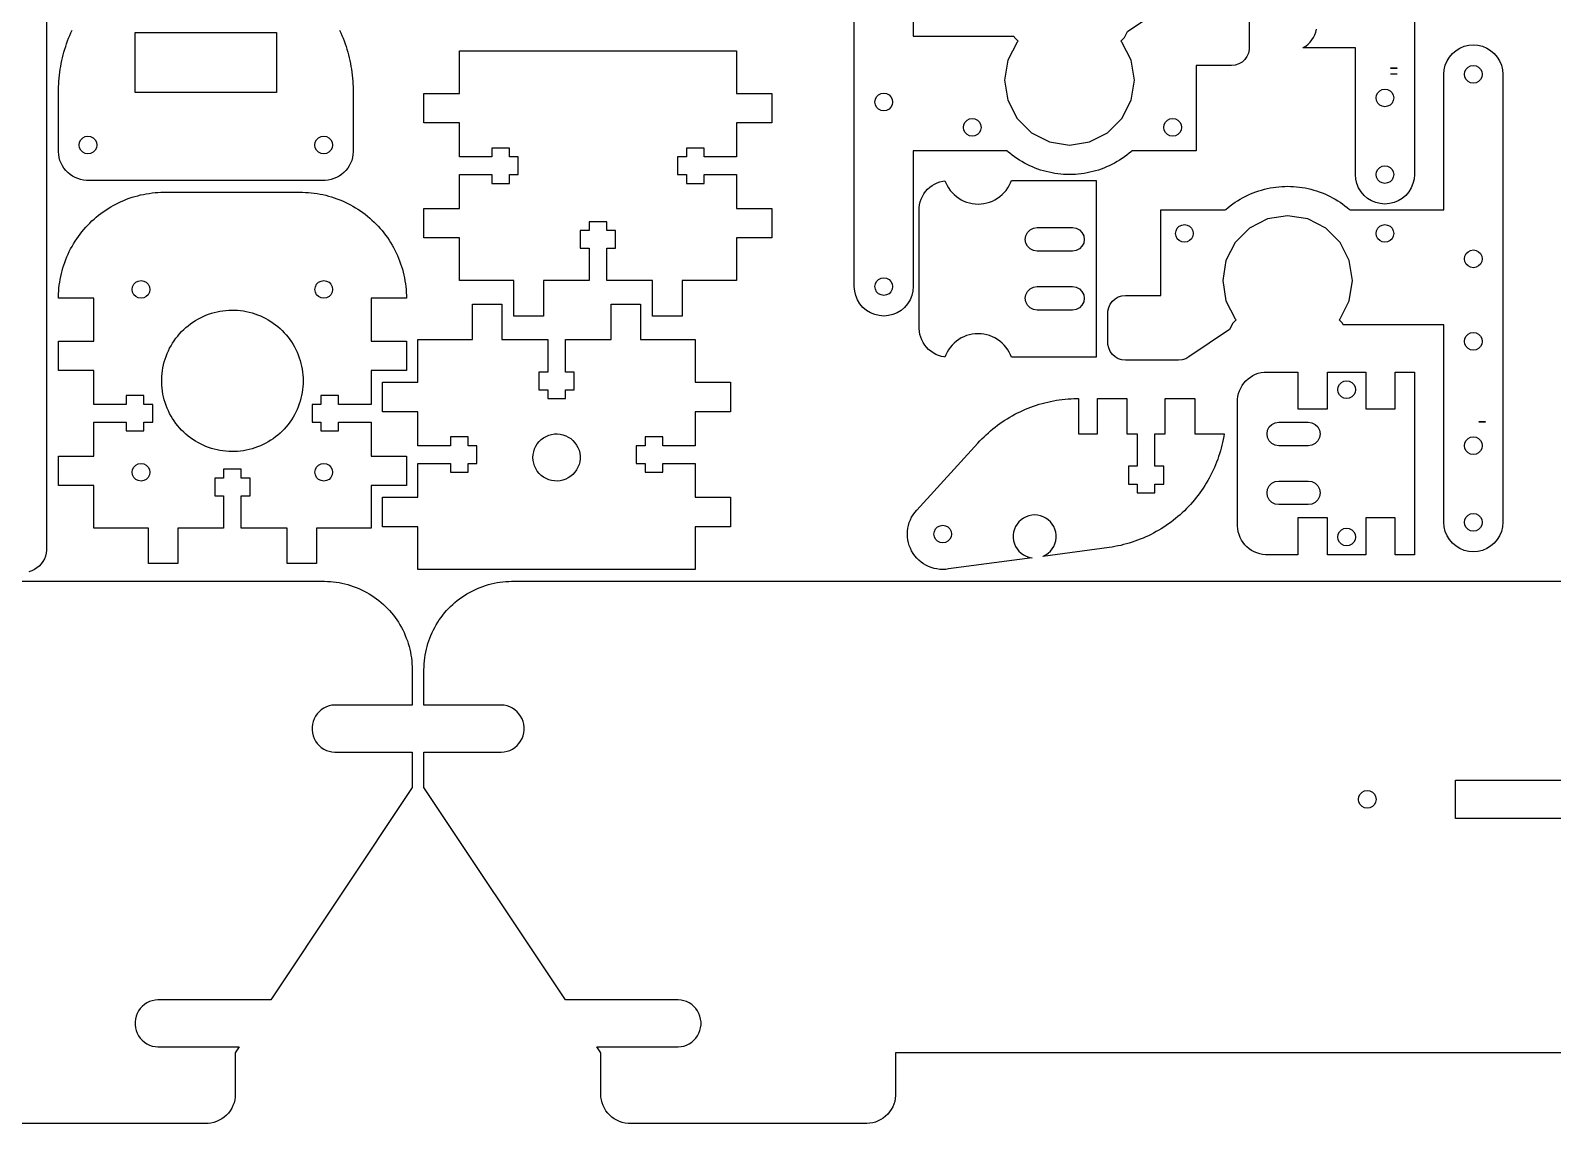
# Model space of a CAD drawing. Extents: x 0 to 1394, y 0 to 480.
# Drawn here: x 385.4 to 643.6, y 2.1 to 187.6 of the extents above; entities that cross this region are included whole.
import ezdxf

# ---------------------------------------------------------------- set-up
doc = ezdxf.new("R2010")
doc.units = 0
doc.layers.add('Layer_1', color=7, linetype='CONTINUOUS')

msp = doc.modelspace()

# ---------------------------------------------------------------- linework, layer by layer
at = {"layer": 'Layer_1', "color": 7}
for points in [[(260.141102, 324.339252), (260.141102, 324.337276), (162.141098, 324.337251), (162.141098, 94.13724), (435.141116, 94.13724), (435.141116, 94.134418)], [(525.141105, 144.137253), (525.141105, 220.137251)], [(535.141114, 220.137251), (535.141114, 186.637239), (552.205116, 186.637239), (552.337111, 186.377255), (552.927097, 185.788258), (552.7421, 185.603261), (551.179097, 182.536239), (550.641097, 179.137239), (551.179097, 175.73824), (552.7421, 172.671246), (555.17511, 170.238237), (558.242103, 168.675262), (561.641103, 168.137261), (565.040103, 168.675262), (568.107096, 170.238237), (570.540106, 172.671246), (572.103109, 175.73824), (572.641109, 179.137239), (572.103109, 182.536239), (570.540106, 185.603261), (570.356097, 185.787242), (570.945095, 186.377255), (571.481091, 187.429239), (578.378094, 192.064259)], [(388.141097, 195.88725), (388.141097, 99.637243), (388.133195, 99.637243), (388.13311, 99.386263), (388.07009, 98.887266), (387.945094, 98.401251), (387.760097, 97.934258), (387.518092, 97.494245), (387.223113, 97.087253), (386.879112, 96.721239), (386.492101, 96.401255), (386.06809, 96.132241), (385.613092, 95.91826), (385.136108, 95.763263)], [(620.141113, 193.837252), (620.141113, 163.137243), (620.079109, 162.355262), (619.896116, 161.592246), (619.596114, 160.867245), (619.186101, 160.198237), (618.677113, 159.601253), (618.0801, 159.092237), (617.411093, 158.682253), (616.686092, 158.38225), (615.923104, 158.199257), (615.141095, 158.137253), (614.359113, 158.199257), (613.596097, 158.38225), (612.871097, 158.682253), (612.202117, 159.092237), (611.605104, 159.601253), (611.096116, 160.198237), (610.686104, 160.867245), (610.386102, 161.592246), (610.203109, 162.355262), (610.141105, 163.137243), (610.141105, 184.637243), (601.194096, 184.637243), (601.283109, 184.679237), (601.705116, 184.939249), (602.096106, 185.244246), (602.452101, 185.589263), (602.76709, 185.972238), (603.038108, 186.387246), (603.262107, 186.829263), (603.436097, 187.294252), (603.558102, 187.774255)], [(592.141197, 189.637261), (592.141112, 184.637243), (592.125026, 184.323242), (591.994103, 183.710255), (591.739115, 183.13726), (591.37011, 182.630247), (590.904104, 182.210244), (590.361109, 181.896244), (589.765112, 181.70326), (589.14109, 181.637249), (583.141102, 181.637249), (583.141102, 167.137263), (572.222094, 167.137263), (572.136101, 167.060245), (571.755101, 166.739245), (571.365098, 166.431256), (570.965104, 166.134246), (570.556108, 165.851261), (570.138108, 165.580243), (569.71311, 165.322236), (569.279109, 165.078255), (568.838108, 164.847256), (568.390109, 164.630255), (567.936098, 164.427253), (567.475116, 164.239236), (567.009111, 164.064259), (566.53811, 163.905255), (566.062114, 163.760249), (565.581094, 163.630257), (565.097112, 163.515252), (564.610109, 163.41526), (564.119099, 163.330255), (563.627101, 163.261252), (563.132111, 163.207263), (562.636106, 163.168259), (562.139112, 163.145117)], [(390.179108, 178.508251), (390.211112, 179.005244), (390.253107, 179.502237), (390.305092, 179.998243), (390.367097, 180.493261), (390.439092, 180.986247), (390.521105, 181.478245), (390.612094, 181.968239), (390.714117, 182.457245), (390.824099, 182.94326), (390.945116, 183.427243), (391.075108, 183.908263), (391.21509, 184.38725), (391.365091, 184.862258), (391.523107, 185.335263), (391.692102, 185.805247), (391.869112, 186.271253), (392.056112, 186.733251), (392.252115, 187.191241), (392.457093, 187.646239)], [(403.141095, 177.039256), (403.141095, 187.230244), (427.141104, 187.230244), (427.141104, 177.039256), (403.141095, 177.039256)], [(437.825106, 187.646239), (438.030112, 187.191241), (438.226115, 186.733251), (438.413116, 186.271253), (438.590097, 185.805247), (438.759092, 185.335263), (438.917108, 184.862258), (439.067109, 184.38725), (439.207092, 183.908263), (439.337111, 183.427243), (439.4581, 182.94326), (439.56811, 182.457245), (439.670105, 181.968239), (439.761094, 181.478245), (439.843108, 180.986247), (439.915102, 180.493261), (439.977107, 179.998243), (440.029092, 179.502237), (440.071115, 179.005244), (440.103091, 178.508251), (440.126233, 178.009254)], [(452.14111, 152.387258), (452.14111, 157.387248), (458.141098, 157.387248), (458.141098, 163.137243), (463.641101, 163.137243), (463.641101, 161.63726), (466.641095, 161.63726), (466.641095, 163.137243), (468.141106, 163.137243), (468.141106, 166.137265), (466.641095, 166.137237), (466.641095, 167.637248), (463.641101, 167.637248), (463.641101, 166.137237), (458.141098, 166.137237), (458.141098, 171.887261), (452.14111, 171.887261), (452.14111, 176.887251), (458.141098, 176.887251), (458.141098, 184.137258), (505.16711, 184.137258), (505.16711, 176.887251), (511.167098, 176.887251), (511.167098, 171.887261), (505.16711, 171.887261), (505.16711, 166.137237), (499.667107, 166.137237), (499.667107, 167.637248), (496.667113, 167.637248), (496.667113, 166.137237), (495.167102, 166.137237), (495.167102, 163.137243), (496.667113, 163.137243), (496.667113, 161.63726), (499.667107, 161.63726), (499.667107, 163.137243), (505.16711, 163.137243), (505.16711, 157.387248), (511.167098, 157.387248), (511.167098, 152.387258), (505.16711, 152.387258), (505.16711, 145.137251), (495.911096, 145.137251), (495.911096, 139.137263), (490.911106, 139.137263), (490.911106, 145.137251), (483.154115, 145.137251), (483.154115, 150.637254), (484.654098, 150.637254), (484.654098, 153.637248), (483.154115, 153.637248), (483.154115, 155.137259), (480.154093, 155.137259), (480.154093, 153.637248), (478.65411, 153.637248), (478.65411, 150.637254), (480.154093, 150.637254), (480.154093, 145.137251), (472.39809, 145.137251), (472.39809, 139.137263), (467.3981, 139.137263), (467.3981, 145.137251), (458.141098, 145.137251), (458.141098, 152.387258), (452.14111, 152.387258)], [(599.636116, 161.106259), (600.132094, 161.067256), (600.627111, 161.013239), (601.119109, 160.944235), (601.610091, 160.859258), (602.097094, 160.759239), (602.581105, 160.644261), (603.062096, 160.514242), (603.538092, 160.369236), (604.009093, 160.21026), (604.475098, 160.035254), (604.936108, 159.847238), (605.390091, 159.644263), (605.838091, 159.427263), (606.279091, 159.196236), (606.713092, 158.952255), (607.138091, 158.694247), (607.55609, 158.423257), (607.965115, 158.140245), (608.365108, 157.843262), (608.755111, 157.535245), (609.136111, 157.214245), (609.222104, 157.137255), (625.141103, 157.137255), (625.141103, 180.137237), (625.203107, 180.919247), (625.3861, 181.682263), (625.686102, 182.407264), (626.096115, 183.076243), (626.605102, 183.673256), (627.202115, 184.182244), (627.871095, 184.592256), (628.596096, 184.892259), (629.359112, 185.075251), (630.141093, 185.137256), (630.923102, 185.075251), (631.68609, 184.892259), (632.411091, 184.592256), (633.080099, 184.182244), (633.677112, 183.673256), (634.186099, 183.076243), (634.596112, 182.407264), (634.896114, 181.682263), (635.079107, 180.919247), (635.141111, 180.137237), (635.141111, 104.137248), (635.079107, 103.355239), (634.896114, 102.592251), (634.596112, 101.86725), (634.186099, 101.198243), (633.677112, 100.601258), (633.080099, 100.092242), (632.411091, 99.682258), (631.68609, 99.382255), (630.923102, 99.199263), (630.141093, 99.137258), (629.359112, 99.199263), (628.596096, 99.382255), (627.871095, 99.682258), (627.202115, 100.092242), (626.605102, 100.601258), (626.096115, 101.198243), (625.686102, 101.86725), (625.3861, 102.592251), (625.203107, 103.355239), (625.141103, 104.137248), (625.141103, 137.637252), (608.077101, 137.637252), (607.945105, 137.897263), (607.355092, 138.486261), (607.540116, 138.671258), (609.103091, 141.738251), (609.641092, 145.137251), (609.103091, 148.536251), (607.540116, 151.603244), (605.107107, 154.036254), (602.040113, 155.599257), (598.641114, 156.137257), (595.242114, 155.599257), (592.175092, 154.036254), (589.742111, 151.603244), (588.179108, 148.536251), (587.641107, 145.137251), (588.179108, 141.738251), (589.742111, 138.671258), (589.926091, 138.487249), (589.337094, 137.897263), (588.801097, 136.845252), (581.904094, 132.21026), (581.361098, 131.896259), (580.765102, 131.703247), (580.141108, 131.637236), (571.141098, 131.637236), (570.517105, 131.703247), (569.921108, 131.896259), (569.378112, 132.21026), (568.912107, 132.630263), (568.543101, 133.137247), (568.288114, 133.710243), (568.157106, 134.323257), (568.141019, 134.637258)], [(616.141093, 181.137264), (616.141093, 181.237255), (617.141091, 181.237255), (617.141091, 181.137264), (616.141093, 181.137264)], [(628.64111, 180.137237), (628.714093, 180.601239), (628.927114, 181.019238), (629.259092, 181.351245), (629.677091, 181.564238), (630.141093, 181.637249), (630.605094, 181.564238), (631.023094, 181.351245), (631.3551, 181.019238), (631.568093, 180.601239), (631.641104, 180.137237), (631.568093, 179.673236), (631.3551, 179.255237), (631.023094, 178.923259), (630.605094, 178.710237), (630.141093, 178.637255), (629.677091, 178.710237), (629.259092, 178.923259), (628.927114, 179.255237), (628.714093, 179.673236), (628.64111, 180.137237)], [(390.156107, 178.009254), (390.17925, 178.508251)], [(616.141093, 180.137237), (616.141093, 180.237257), (617.141091, 180.237257), (617.141091, 180.137237), (616.141093, 180.137237)], [(390.141093, 167.137263), (390.141093, 177.137243)], [(390.142109, 177.137243), (390.144931, 177.511244)], [(390.144113, 177.511244), (390.156248, 178.009254)], [(440.126092, 178.009254), (440.138227, 177.511244)], [(440.141106, 177.137243), (440.141106, 167.137263), (440.136026, 167.137263), (440.139215, 167.012239)], [(440.138114, 177.511244), (440.141219, 177.137243)], [(528.641112, 175.43725), (528.714095, 175.901251), (528.927116, 176.319251), (529.259094, 176.651257), (529.677094, 176.86425), (530.141095, 176.937261), (530.605097, 176.86425), (531.023096, 176.651257), (531.355102, 176.319251), (531.568096, 175.901251), (531.641106, 175.43725), (531.568096, 174.973248), (531.355102, 174.555249), (531.023096, 174.223243), (530.605097, 174.010249), (530.141095, 173.937239), (529.677094, 174.010249), (529.259094, 174.223243), (528.927116, 174.555249), (528.714095, 174.973248), (528.641112, 175.43725)], [(613.641112, 176.137245), (613.714094, 176.601247), (613.927116, 177.019246), (614.259094, 177.351253), (614.677093, 177.564246), (615.141095, 177.637257), (615.605096, 177.564246), (616.023096, 177.351253), (616.355102, 177.019246), (616.568095, 176.601247), (616.641106, 176.137245), (616.568095, 175.673244), (616.355102, 175.255245), (616.023096, 174.923238), (615.605096, 174.710245), (615.141095, 174.637263), (614.677093, 174.710245), (614.259094, 174.923238), (613.927116, 175.255245), (613.714094, 175.673244), (613.641112, 176.137245)], [(543.641111, 171.137255), (543.714093, 171.601257), (543.927115, 172.019256), (544.259093, 172.351263), (544.677092, 172.564256), (545.141094, 172.637238), (545.605095, 172.564256), (546.023094, 172.351263), (546.355101, 172.019256), (546.568094, 171.601257), (546.641105, 171.137255), (546.568094, 170.673254), (546.355101, 170.255255), (546.023094, 169.923248), (545.605095, 169.710255), (545.141094, 169.637244), (544.677092, 169.710255), (544.259093, 169.923248), (543.927115, 170.255255), (543.714093, 170.673254), (543.641111, 171.137255)], [(577.641099, 171.137255), (577.71411, 171.601257), (577.927103, 172.019256), (578.259109, 172.351263), (578.677109, 172.564256), (579.14111, 172.637238), (579.605112, 172.564256), (580.023111, 172.351263), (580.355089, 172.019256), (580.56811, 171.601257), (580.641093, 171.137255), (580.56811, 170.673254), (580.355089, 170.255255), (580.023111, 169.923248), (579.605112, 169.710255), (579.14111, 169.637244), (578.677109, 169.710255), (578.259109, 169.923248), (577.927103, 170.255255), (577.71411, 170.673254), (577.641099, 171.137255)], [(393.6411, 168.137261), (393.714111, 168.601263), (393.927104, 169.019262), (394.25911, 169.35124), (394.67711, 169.564262), (395.141111, 169.637244), (395.605113, 169.564262), (396.023112, 169.35124), (396.35509, 169.019262), (396.568112, 168.601263), (396.641094, 168.137261), (396.568112, 167.67326), (396.35509, 167.255261), (396.023112, 166.923254), (395.605113, 166.710261), (395.141111, 166.63725), (394.67711, 166.710261), (394.25911, 166.923254), (393.927104, 167.255261), (393.714111, 167.67326), (393.6411, 168.137261)], [(433.641105, 168.137261), (433.714116, 168.601263), (433.927109, 169.019262), (434.259115, 169.35124), (434.677114, 169.564262), (435.141116, 169.637244), (435.605089, 169.564262), (436.023117, 169.35124), (436.355095, 169.019262), (436.568116, 168.601263), (436.641099, 168.137261), (436.568116, 167.67326), (436.355095, 167.255261), (436.023117, 166.923254), (435.605089, 166.710261), (435.141116, 166.63725), (434.677114, 166.710261), (434.259115, 166.923254), (433.927109, 167.255261), (433.714116, 167.67326), (433.641105, 168.137261)], [(440.139102, 167.012239), (440.102103, 166.515246), (440.01611, 166.024235), (439.881095, 165.545248), (439.69909, 165.081246), (439.47111, 164.637254), (439.201108, 164.218239), (438.8901, 163.829252), (438.542091, 163.472241), (438.160104, 163.151241), (437.748116, 162.871249), (437.310107, 162.632263), (436.8511, 162.439251), (436.375104, 162.292242), (435.886098, 162.193238), (435.390092, 162.143257), (435.141116, 162.143257), (435.141116, 162.13733), (395.141111, 162.137245), (395.141111, 162.143172), (394.892107, 162.143257), (394.396101, 162.193238), (393.907095, 162.292242), (393.431099, 162.439251), (392.972092, 162.632263), (392.534112, 162.871249), (392.122096, 163.151241), (391.740108, 163.472241), (391.3921, 163.829252), (391.081091, 164.218239), (390.811117, 164.637254), (390.58311, 165.081246), (390.401104, 165.545248), (390.266089, 166.024235), (390.180096, 166.515246), (390.143097, 167.012239), (390.146201, 167.137263), (390.141037, 167.137263)], [(560.6461, 163.168259), (560.150095, 163.207263), (559.655105, 163.261252), (559.163107, 163.330255), (558.672097, 163.41526), (558.185094, 163.515252), (557.701111, 163.630257), (557.220092, 163.760249), (556.744096, 163.905255), (556.273095, 164.064259), (555.80709, 164.239236), (555.346108, 164.427253), (554.892097, 164.630255), (554.444098, 164.847256), (554.003097, 165.078255), (553.569096, 165.322236), (553.144097, 165.580243), (552.726098, 165.851261), (552.317102, 166.134246), (551.917108, 166.431256), (551.527105, 166.739245), (551.146105, 167.060245), (551.060112, 167.137263), (535.141114, 167.137263), (535.141114, 144.137253), (535.079109, 143.355243), (534.896116, 142.592256), (534.596114, 141.867255), (534.186102, 141.198247), (533.677114, 140.601263), (533.080101, 140.092247), (532.411093, 139.682262), (531.686093, 139.38226), (530.923105, 139.199239), (530.141095, 139.137263), (529.359114, 139.199239), (528.596098, 139.38226), (527.871097, 139.682262), (527.20209, 140.092247), (526.605105, 140.601263), (526.096117, 141.198247), (525.686105, 141.867255), (525.386102, 142.592256), (525.20311, 143.355243), (525.141105, 144.137253)], [(561.143094, 163.145258), (560.6461, 163.168401)], [(561.641103, 163.137243), (561.143094, 163.145145)], [(562.139112, 163.145258), (561.641103, 163.137356)], [(613.641112, 163.137243), (613.714094, 163.601245), (613.927116, 164.019244), (614.259094, 164.35125), (614.677093, 164.564243), (615.141095, 164.637254), (615.605096, 164.564243), (616.023096, 164.35125), (616.355102, 164.019244), (616.568095, 163.601245), (616.641106, 163.137243), (616.568095, 162.673242), (616.355102, 162.255242), (616.023096, 161.923236), (615.605096, 161.710243), (615.141095, 161.63726), (614.677093, 161.710243), (614.259094, 161.923236), (613.927116, 162.255242), (613.714094, 162.673242), (613.641112, 163.137243)], [(390.157095, 142.884243), (390.184188, 143.382252), (390.225111, 143.878258), (390.280116, 144.373247), (390.349091, 144.867249), (390.432092, 145.358259), (390.527117, 145.847237), (390.637099, 146.333252), (390.760091, 146.816247), (390.896094, 147.295263), (391.045107, 147.770243), (391.208091, 148.241244), (391.383097, 148.708237), (391.571113, 149.169247), (391.772112, 149.625262), (391.986093, 150.075237), (392.212096, 150.519257), (392.450094, 150.957238), (392.700115, 151.388247), (392.962102, 151.811242), (393.235095, 152.228254), (393.520112, 152.636262), (393.817094, 153.037244), (394.124095, 153.42925), (394.442103, 153.813242), (394.770102, 154.188259), (395.109107, 154.553257), (395.457116, 154.909252), (395.816102, 155.255256), (396.183104, 155.591242), (396.560096, 155.917237), (396.946092, 156.232253), (397.340102, 156.537251), (397.743116, 156.830254), (398.154116, 157.11225), (398.572115, 157.38324), (398.998101, 157.642264), (399.430099, 157.889236), (399.869096, 158.124243), (400.315091, 158.347255), (400.767098, 158.557256), (401.224101, 158.755235), (401.687115, 158.94026), (402.154108, 159.112246), (402.626096, 159.27125), (403.102092, 159.417244), (403.583112, 159.550255), (404.066107, 159.670256), (404.55311, 159.776259), (405.043104, 159.868263), (405.535102, 159.947257), (406.028116, 160.013241), (406.524093, 160.064238), (407.021115, 160.102254), (407.518108, 160.126243), (408.016089, 160.137249), (408.141114, 160.137249), (431.167117, 160.137249)], [(431.167117, 160.136261), (431.541089, 160.133157), (432.039099, 160.116308), (432.536092, 160.085236), (433.032098, 160.040249), (433.527115, 159.982253), (434.020101, 159.910258), (434.510095, 159.824237), (434.999102, 159.724245), (435.484101, 159.612259), (435.966108, 159.485259), (436.444108, 159.346265), (436.9181, 159.193244), (437.388113, 159.028257), (437.853102, 158.849243), (438.313096, 158.658264), (438.768095, 158.453257), (439.21711, 158.237245), (439.659099, 158.008249), (440.095104, 157.76726), (440.52411, 157.514248), (440.946117, 157.249241), (441.361096, 156.97224), (441.767101, 156.685248), (442.166107, 156.386262), (442.55611, 156.076241), (442.93711, 155.755241), (443.310095, 155.424251), (443.673117, 155.083242), (444.026092, 154.732242), (444.370093, 154.371252), (444.704103, 154.001258), (445.027106, 153.622262), (445.339103, 153.234263), (445.641109, 152.838249), (445.932108, 152.43326), (446.211113, 152.020256), (446.479112, 151.600253), (446.735115, 151.173251), (446.979096, 150.739249), (447.211111, 150.298249), (447.430116, 149.851237), (447.638114, 149.398242), (447.832113, 148.939236), (448.01409, 148.475263), (448.183113, 148.006237), (448.339097, 147.533261), (448.482099, 147.056249), (448.611103, 146.575258), (448.728112, 146.090259), (448.830107, 145.603256), (448.919092, 145.113262), (448.995094, 144.620248), (449.057099, 144.126246), (449.105105, 143.630241), (449.139112, 143.133247), (449.159997, 142.635238)], [(536.141112, 137.137239), (536.141112, 157.137255), (536.146192, 157.137255), (536.155138, 157.511256), (536.217114, 158.005258), (536.328112, 158.491245), (536.487116, 158.964249), (536.692094, 159.41826), (536.941099, 159.850257), (537.232098, 160.254259), (537.5621, 160.628259), (537.927098, 160.967265), (538.3241, 161.268255), (538.750115, 161.528238), (539.199102, 161.744251), (539.667111, 161.915249), (540.150106, 162.038242), (540.504098, 162.091243), (540.646112, 161.727261), (540.8641, 161.281237), (541.1181, 160.855251), (541.406108, 160.452237), (541.727108, 160.073241), (542.077092, 159.723257), (542.456116, 159.402258), (542.859101, 159.11425), (543.285116, 158.86025), (543.731111, 158.642262), (544.193109, 158.46226), (544.668089, 158.321262), (545.153116, 158.219239), (545.646102, 158.157263), (546.141092, 158.137225), (546.636109, 158.157291), (547.129095, 158.219239), (547.614094, 158.321262), (548.089102, 158.46226), (548.5511, 158.642262), (548.997096, 158.86025), (549.42311, 159.11425), (549.826095, 159.402258), (550.205092, 159.723257), (550.555104, 160.073241), (550.876103, 160.452237), (551.164111, 160.855251), (551.418111, 161.281237), (551.636099, 161.727261), (551.796091, 162.137245), (566.141108, 162.137245), (566.141108, 132.137249), (551.796091, 132.137249), (551.636099, 132.547261), (551.418111, 132.993257), (551.164111, 133.419243), (550.876103, 133.822257), (550.555104, 134.201253), (550.205092, 134.551237), (549.826095, 134.872236), (549.42311, 135.160244), (548.997096, 135.414244), (548.5511, 135.632261), (548.089102, 135.812262), (547.614094, 135.95326), (547.129095, 136.055255), (546.636109, 136.117259), (546.141092, 136.137297), (545.646102, 136.117203), (545.153116, 136.055255), (544.668089, 135.95326), (544.193109, 135.812262), (543.731111, 135.632261), (543.285116, 135.414244), (542.859101, 135.160244), (542.456116, 134.872236), (542.077092, 134.551265), (541.727108, 134.201253), (541.406108, 133.822257), (541.1181, 133.419243), (540.8641, 132.993257), (540.646112, 132.547261), (540.504098, 132.182263), (540.396091, 132.19327), (539.907113, 132.292245), (539.431117, 132.439255), (538.972111, 132.632238), (538.534102, 132.871252), (538.122114, 133.151245), (537.740098, 133.472245), (537.39209, 133.829256), (537.081109, 134.218243), (536.811107, 134.637258), (536.5831, 135.08125), (536.401095, 135.545251), (536.266108, 136.024239), (536.180115, 136.515249), (536.143115, 137.012243), (536.14622, 137.137239)], [(568.141104, 134.637258), (568.141104, 139.637248), (568.157191, 139.951248), (568.288114, 140.564263), (568.543101, 141.137259), (568.912107, 141.644243), (569.378112, 142.064246), (569.921108, 142.378247), (570.517105, 142.571258), (571.141098, 142.637242), (577.141114, 142.637242), (577.141114, 157.137255), (588.060094, 157.137255), (588.146116, 157.214245), (588.527116, 157.535245), (588.91709, 157.843262), (589.317112, 158.140245), (589.726109, 158.423257), (590.144108, 158.694247), (590.569106, 158.952255), (591.003108, 159.196236), (591.444108, 159.427263), (591.892108, 159.644263), (592.34609, 159.847238), (592.8071, 160.035254), (593.273106, 160.21026), (593.744106, 160.369236), (594.220102, 160.514242), (594.701094, 160.644261), (595.185105, 160.759239), (595.672108, 160.859258), (596.16309, 160.944235), (596.655116, 161.013239), (597.150105, 161.067256), (597.646111, 161.106259), (598.143104, 161.129401)], [(598.143104, 161.12926), (598.641114, 161.137163), (599.139095, 161.129345), (599.636116, 161.106118)], [(554.141104, 152.137237), (554.239091, 152.755247), (554.523092, 153.313257), (554.965108, 153.755245), (555.52309, 154.039245), (556.1411, 154.137261), (562.141116, 154.137261), (562.759098, 154.039245), (563.317108, 153.755245), (563.759096, 153.313257), (564.043096, 152.755247), (564.141112, 152.137237), (564.043096, 151.519255), (563.759096, 150.961245), (563.317108, 150.519257), (562.759098, 150.235257), (562.141116, 150.137241), (556.1411, 150.137241), (555.52309, 150.235257), (554.965108, 150.519257), (554.523092, 150.961245), (554.239091, 151.519255), (554.141104, 152.137237)], [(579.641095, 153.137263), (579.714106, 153.601237), (579.927099, 154.019236), (580.259105, 154.351242), (580.677105, 154.564263), (581.141106, 154.637246), (581.605108, 154.564263), (582.023107, 154.351242), (582.355113, 154.019236), (582.568106, 153.601237), (582.641089, 153.137263), (582.568106, 152.673262), (582.355113, 152.255262), (582.023107, 151.923256), (581.605108, 151.710263), (581.141106, 151.637252), (580.677105, 151.710263), (580.259105, 151.923256), (579.927099, 152.255262), (579.714106, 152.673262), (579.641095, 153.137263)], [(613.641112, 153.137263), (613.714094, 153.601237), (613.927116, 154.019236), (614.259094, 154.351242), (614.677093, 154.564263), (615.141095, 154.637246), (615.605096, 154.564263), (616.023096, 154.351242), (616.355102, 154.019236), (616.568095, 153.601237), (616.641106, 153.137263), (616.568095, 152.673262), (616.355102, 152.255262), (616.023096, 151.923256), (615.605096, 151.710263), (615.141095, 151.637252), (614.677093, 151.710263), (614.259094, 151.923256), (613.927116, 152.255262), (613.714094, 152.673262), (613.641112, 153.137263)], [(628.64111, 148.837241), (628.714093, 149.301242), (628.927114, 149.719242), (629.259092, 150.051248), (629.677091, 150.264241), (630.141093, 150.337252), (630.605094, 150.264241), (631.023094, 150.051248), (631.3551, 149.719242), (631.568093, 149.301242), (631.641104, 148.837241), (631.568093, 148.373239), (631.3551, 147.95524), (631.023094, 147.623262), (630.605094, 147.410241), (630.141093, 147.337258), (629.677091, 147.410241), (629.259092, 147.623262), (628.927114, 147.95524), (628.714093, 148.373239), (628.64111, 148.837241)], [(402.654093, 143.63724), (402.727104, 144.101241), (402.940097, 144.519241), (403.272103, 144.851247), (403.690102, 145.06424), (404.154104, 145.137251), (404.618105, 145.06424), (405.036105, 144.851247), (405.368111, 144.519241), (405.581104, 144.101241), (405.654115, 143.63724), (405.581104, 143.173238), (405.368111, 142.755239), (405.036105, 142.423261), (404.618105, 142.21024), (404.154104, 142.137257), (403.690102, 142.21024), (403.272103, 142.423261), (402.940097, 142.755239), (402.727104, 143.173238), (402.654093, 143.63724)], [(433.654115, 143.63724), (433.727098, 144.101241), (433.940091, 144.519241), (434.272097, 144.851247), (434.690097, 145.06424), (435.154098, 145.137251), (435.6181, 145.06424), (436.036099, 144.851247), (436.368105, 144.519241), (436.581098, 144.101241), (436.654109, 143.63724), (436.581098, 143.173238), (436.368105, 142.755239), (436.036099, 142.423261), (435.6181, 142.21024), (435.154098, 142.137257), (434.690097, 142.21024), (434.272097, 142.423261), (433.940091, 142.755239), (433.727098, 143.173238), (433.654115, 143.63724)], [(528.641112, 144.137253), (528.714095, 144.601255), (528.927116, 145.019254), (529.259094, 145.35126), (529.677094, 145.564253), (530.141095, 145.637236), (530.605097, 145.564253), (531.023096, 145.35126), (531.355102, 145.019254), (531.568096, 144.601255), (531.641106, 144.137253), (531.568096, 143.673251), (531.355102, 143.255252), (531.023096, 142.923246), (530.605097, 142.710253), (530.141095, 142.637242), (529.677094, 142.710253), (529.259094, 142.923246), (528.927116, 143.255252), (528.714095, 143.673251), (528.641112, 144.137253)], [(390.141093, 110.387257), (390.141093, 115.387247), (396.141109, 115.387247), (396.141109, 121.137243), (401.641112, 121.137243), (401.641112, 119.63726), (404.641106, 119.63726), (404.641106, 121.137243), (406.141089, 121.137243), (406.141089, 124.137265), (404.641106, 124.137265), (404.641106, 125.637248), (401.641112, 125.637248), (401.641112, 124.137265), (396.141109, 124.137265), (396.141109, 129.88726), (390.141093, 129.88726), (390.141093, 134.88725), (396.141109, 134.88725), (396.141109, 142.137257), (390.143097, 142.137257), (390.143097, 142.386262), (390.157208, 142.884243)], [(449.16011, 142.635238), (449.167165, 142.137257), (443.167093, 142.137257), (443.167093, 134.88725), (449.167109, 134.88725), (449.167109, 129.88726), (443.167093, 129.88726), (443.167093, 124.137265), (437.66709, 124.137265), (437.66709, 125.637248), (434.667096, 125.637248), (434.667096, 124.137265), (433.167113, 124.137265), (433.167113, 121.137243), (434.667096, 121.137243), (434.667096, 119.63726), (437.66709, 119.63726), (437.66709, 121.137243), (443.167093, 121.137243), (443.167093, 115.387247), (449.167109, 115.387247), (449.167109, 110.387257), (443.167093, 110.387257), (443.167093, 103.13725), (433.911107, 103.13725), (433.911107, 97.137262), (428.911117, 97.137262), (428.911117, 103.13725), (421.154098, 103.13725), (421.154098, 108.637253), (422.654109, 108.637253), (422.654109, 111.637247), (421.154098, 111.637247), (421.154098, 113.137259), (418.154104, 113.137259), (418.154104, 111.637247), (416.654093, 111.637247), (416.654093, 108.637253), (418.154104, 108.637253), (418.154104, 103.13725), (410.398101, 103.13725), (410.398101, 97.137262), (405.398111, 97.137262), (405.398111, 103.13725), (396.141109, 103.13725), (396.141109, 110.387257), (390.141093, 110.387257)], [(554.141104, 142.137257), (554.239091, 142.755239), (554.523092, 143.313249), (554.965108, 143.755265), (555.52309, 144.039265), (556.1411, 144.137253), (562.141116, 144.137253), (562.759098, 144.039237), (563.317108, 143.755265), (563.759096, 143.313249), (564.043096, 142.755239), (564.141112, 142.137257), (564.043096, 141.519247), (563.759096, 140.961237), (563.317108, 140.519249), (562.759098, 140.235249), (562.141116, 140.137261), (556.1411, 140.137261), (555.52309, 140.235249), (554.965108, 140.519249), (554.523092, 140.961237), (554.239091, 141.519247), (554.141104, 142.137257)], [(407.657102, 127.887236), (407.657102, 128.387249), (407.67714, 128.886246), (407.719107, 129.38324), (407.781111, 129.878257), (407.864112, 130.371243), (407.967095, 130.859262), (408.090116, 131.343245), (408.234106, 131.821245), (408.397089, 132.293261), (408.579094, 132.758251), (408.781109, 133.215253), (409.002117, 133.663253), (409.241103, 134.101261), (409.498094, 134.529251), (409.773092, 134.946263), (410.065107, 135.351252), (410.373096, 135.744246), (410.697116, 136.123243), (411.037109, 136.489257), (411.392116, 136.840256), (411.761093, 137.176242), (412.144097, 137.497241), (412.540111, 137.801251), (412.948092, 138.089259), (413.368095, 138.359261), (413.799105, 138.612245), (414.240105, 138.846264), (414.690108, 139.062248), (415.148099, 139.259239), (415.615092, 139.437237), (416.089112, 139.595253), (416.5681, 139.73326), (417.053099, 139.852245), (417.543093, 139.950261), (418.036107, 140.027251), (418.532112, 140.08426), (419.030094, 140.121259), (419.529091, 140.136217), (420.028116, 140.131165), (420.527113, 140.105285), (421.024106, 140.059255), (421.519096, 139.991239), (422.010106, 139.903242), (422.498097, 139.795236), (422.980104, 139.667248), (423.457116, 139.518263), (423.927101, 139.350256), (424.390114, 139.163256), (424.845113, 138.956246), (425.290093, 138.731258), (425.726098, 138.487249), (426.151096, 138.22625), (426.565116, 137.947245), (426.967114, 137.65125), (427.357117, 137.338237), (427.733093, 137.010239), (428.0951, 136.666266), (428.443108, 136.308239), (428.775114, 135.935254), (429.09109, 135.549259), (429.391092, 135.150253), (429.675092, 134.739253), (429.941115, 134.316258), (430.189104, 133.883245), (430.419115, 133.440241), (430.630104, 132.987246), (430.8221, 132.527252), (430.995102, 132.058255), (431.149111, 131.583247), (431.282094, 131.102255), (431.395096, 130.61624), (431.488116, 130.125258), (431.561099, 129.631257), (431.612096, 129.134263), (431.6441, 128.636254), (431.653978, 128.137257)], [(445.115103, 103.387243), (445.115103, 108.387261), (451.115091, 108.387261), (451.115091, 114.137257), (456.615094, 114.137257), (456.615094, 112.637245), (459.615117, 112.637245), (459.615117, 114.137257), (461.1151, 114.137257), (461.1151, 117.137251), (459.615117, 117.137251), (459.615117, 118.637262), (456.615094, 118.637262), (456.615094, 117.137251), (451.115091, 117.137251), (451.115091, 122.887246), (445.115103, 122.887246), (445.115103, 127.887236), (451.115091, 127.887236), (451.115091, 135.137243), (460.371105, 135.137243), (460.371105, 141.137259), (465.371095, 141.137259), (465.371095, 135.137243), (473.128114, 135.137243), (473.128114, 129.63724), (471.628103, 129.63724), (471.628103, 126.637246), (473.128114, 126.637246), (473.128114, 125.137263), (476.128108, 125.137263), (476.128108, 126.637246), (477.628091, 126.637246), (477.628091, 129.63724), (476.128108, 129.63724), (476.128108, 135.137243), (483.884111, 135.137243), (483.884111, 141.137259), (488.884101, 141.137259), (488.884101, 135.137243), (498.141103, 135.137243), (498.141103, 127.887236), (504.141091, 127.887236), (504.141091, 122.887246), (498.141103, 122.887246), (498.141103, 117.137251), (492.6411, 117.137251), (492.6411, 118.637262), (489.641106, 118.637262), (489.641106, 117.137251), (488.141095, 117.137251), (488.141095, 114.137257), (489.641106, 114.137257), (489.641106, 112.637245), (492.6411, 112.637245), (492.6411, 114.137257), (498.141103, 114.137257), (498.141103, 108.387261), (504.141091, 108.387261), (504.141091, 103.387243), (498.141103, 103.387243), (498.141103, 96.137236), (451.115091, 96.137236), (451.115091, 103.387243), (445.115103, 103.387243)], [(536.146107, 137.137239), (536.141027, 137.137239)], [(628.64111, 134.837241), (628.714093, 135.301242), (628.927114, 135.719241), (629.259092, 136.051248), (629.677091, 136.264241), (630.141093, 136.337252), (630.605094, 136.264241), (631.023094, 136.051248), (631.3551, 135.719241), (631.568093, 135.301242), (631.641104, 134.837241), (631.568093, 134.373239), (631.3551, 133.95524), (631.023094, 133.623262), (630.605094, 133.41024), (630.141093, 133.337258), (629.677091, 133.41024), (629.259092, 133.623262), (628.927114, 133.95524), (628.714093, 134.373239), (628.64111, 134.837241)], [(595.141106, 129.63724), (600.391117, 129.63724), (600.391117, 123.387259), (605.391107, 123.387259), (605.391107, 129.63724), (611.891108, 129.63724), (611.891108, 123.387259), (616.891098, 123.387259), (616.891098, 129.63724), (620.141113, 129.63724), (620.141113, 98.637245), (616.891098, 98.637245), (616.891098, 104.887254), (611.891108, 104.887254), (611.891108, 98.637245), (605.391107, 98.637245), (605.391107, 104.887254), (600.391117, 104.887254), (600.391117, 98.637245), (595.141106, 98.637245), (595.141106, 98.643172), (594.892102, 98.643257), (594.396096, 98.693238), (593.90709, 98.792242), (593.431094, 98.939251), (592.972116, 99.132263), (592.534107, 99.371249), (592.122091, 99.651241), (591.740103, 99.972241), (591.392095, 100.329252), (591.081114, 100.718239), (590.811112, 101.137254), (590.583105, 101.581246), (590.4011, 102.045248), (590.266113, 102.524235), (590.180091, 103.015246), (590.143092, 103.512239), (590.146196, 103.637263), (590.141032, 103.637263)], [(590.141116, 103.637263), (590.141116, 124.63725), (590.146196, 124.63725), (590.155143, 125.011251), (590.217091, 125.505252), (590.328117, 125.991239), (590.487093, 126.464243), (590.692099, 126.918254), (590.941104, 127.350252), (591.232103, 127.754253), (591.562105, 128.128254), (591.927103, 128.467259), (592.324105, 128.768249), (592.750092, 129.028261), (593.199107, 129.244245), (593.667116, 129.415244), (594.150111, 129.538264), (594.643097, 129.612263), (595.141106, 129.637381)], [(431.6441, 127.63826), (431.612096, 127.14025), (431.561099, 126.643257), (431.488116, 126.149255), (431.395096, 125.658245), (431.282094, 125.172258), (431.149111, 124.691239), (430.995102, 124.216259), (430.8221, 123.747262), (430.630104, 123.28724), (430.419115, 122.834245), (430.189104, 122.391241), (429.941115, 121.958255), (429.675092, 121.535261), (429.391092, 121.12426), (429.09109, 120.725255), (428.775114, 120.339259), (428.443108, 119.966246), (428.0951, 119.608247), (427.733093, 119.264247), (427.357117, 118.936248), (426.967114, 118.623263), (426.565116, 118.327241), (426.151096, 118.048236), (425.726098, 117.787265), (425.290093, 117.543255), (424.845113, 117.31824), (424.390114, 117.111258), (423.927101, 116.924257), (423.457116, 116.756251), (422.980104, 116.607237), (422.498097, 116.479249), (422.010106, 116.371243), (421.519096, 116.283246), (421.024106, 116.215259), (420.527113, 116.169257), (420.028116, 116.143292), (419.529091, 116.138156), (419.030094, 116.153198), (418.532112, 116.190254), (418.036107, 116.247263), (417.543093, 116.324253), (417.053099, 116.422241), (416.5681, 116.541254), (416.089112, 116.67926), (415.615092, 116.837248), (415.148099, 117.015246), (414.690108, 117.212237), (414.240105, 117.42825), (413.799105, 117.66224), (413.368095, 117.915253), (412.948092, 118.185255), (412.540111, 118.473262), (412.144097, 118.777244), (411.761093, 119.098243), (411.392116, 119.434257), (411.037109, 119.785257), (410.697116, 120.151243), (410.373096, 120.530239), (410.065107, 120.923262), (409.773092, 121.328251), (409.498094, 121.745262), (409.241103, 122.173252), (409.002117, 122.611261), (408.781109, 123.059261), (408.579094, 123.516263), (408.397089, 123.981252), (408.234106, 124.453241), (408.090116, 124.931241), (407.967095, 125.415252), (407.864112, 125.903242), (407.781111, 126.396256), (407.719107, 126.891246), (407.677112, 127.388239), (407.657074, 127.887236)], [(431.654091, 128.137257), (431.644213, 127.63826)], [(607.141111, 126.637246), (607.214093, 127.101247), (607.427115, 127.519247), (607.759093, 127.851253), (608.177092, 128.064246), (608.641094, 128.137257), (609.105095, 128.064246), (609.523094, 127.851253), (609.855101, 127.519247), (610.068094, 127.101247), (610.141105, 126.637246), (610.068094, 126.173244), (609.855101, 125.755245), (609.523094, 125.423239), (609.105095, 125.210245), (608.641094, 125.137263), (608.177092, 125.210245), (607.759093, 125.423239), (607.427115, 125.755245), (607.214093, 126.173244), (607.141111, 126.637246)], [(563.141114, 125.137263), (563.141114, 119.137247), (566.3911, 119.137247), (566.3911, 125.137263), (571.39109, 125.137263), (571.39109, 119.137247), (573.141094, 119.137247), (573.141094, 113.637243), (571.641111, 113.637243), (571.641111, 110.637249), (573.141094, 110.637249), (573.141094, 109.137238), (576.141116, 109.137238), (576.141116, 110.637249), (577.641099, 110.637249), (577.641099, 113.637243), (576.141116, 113.637243), (576.141116, 119.137247), (577.891092, 119.137247), (577.891092, 125.137263), (582.89111, 125.137263), (582.89111, 119.137247), (587.873094, 119.137247), (587.796104, 118.670253), (587.705115, 118.180259), (587.603092, 117.693257), (587.491106, 117.207242), (587.368114, 116.724247), (587.235102, 116.244243), (587.091113, 115.767259), (586.937104, 115.293239), (586.773105, 114.823254), (586.598099, 114.356261), (586.41409, 113.893247), (586.22009, 113.434241), (586.015112, 112.980258), (585.801103, 112.530255), (585.577103, 112.084259), (585.344101, 111.644247), (585.101107, 111.209257), (584.849111, 110.779235), (584.587096, 110.355253), (584.317094, 109.937254), (584.037101, 109.52425), (583.748106, 109.118245), (583.451095, 108.718251), (583.14511, 108.325257), (582.831109, 107.938245), (582.508106, 107.558261), (582.178104, 107.185248), (581.839098, 106.82025), (581.492106, 106.462251), (581.138115, 106.111252), (580.776108, 105.769255), (580.407103, 105.434257), (580.031098, 105.107246), (579.648094, 104.789238), (579.258091, 104.479245), (578.861089, 104.177239), (578.458104, 103.884236), (578.048092, 103.600236), (577.633112, 103.325239), (577.212093, 103.059244), (576.785091, 102.802253), (576.352106, 102.554236), (575.914097, 102.316238), (575.472108, 102.088259), (575.024109, 101.869254), (574.572102, 101.659253), (574.115099, 101.460258), (573.654089, 101.271253), (573.1891, 101.091252), (572.721091, 100.922257), (572.248115, 100.763253), (571.773106, 100.61424), (571.294091, 100.475246), (570.813099, 100.347258), (570.3281, 100.230249), (569.842114, 100.122242), (569.353107, 100.026258), (568.862097, 99.940265), (568.369111, 99.865251), (557.10709, 98.35824), (557.195115, 98.389257), (557.637103, 98.618252), (558.044096, 98.906259), (558.409094, 99.246253), (558.723094, 99.632248), (558.98209, 100.058262), (559.180097, 100.515237), (559.315112, 100.994252), (559.382112, 101.488254), (559.382112, 101.986263), (559.315112, 102.480265), (559.180097, 102.959253), (558.98209, 103.416255), (558.723094, 103.842241), (558.409094, 104.228237), (558.044096, 104.568258), (557.637103, 104.856238), (557.195115, 105.085261), (556.72609, 105.252252), (556.2381, 105.353259), (555.741106, 105.387239), (555.244113, 105.353259), (554.756094, 105.252252), (554.287097, 105.085261), (553.845109, 104.856238), (553.438116, 104.568258), (553.07309, 104.228237), (552.75909, 103.842241), (552.500094, 103.416255), (552.302116, 102.959253), (552.1671, 102.480265), (552.100101, 101.986263), (552.100101, 101.488254), (552.1671, 100.994252), (552.302116, 100.515237), (552.500094, 100.058262), (552.75909, 99.632248), (553.07309, 99.246253), (553.438116, 98.906259), (553.845109, 98.618252), (554.287097, 98.389257), (554.756094, 98.222237), (555.244113, 98.121258), (555.307105, 98.117307), (541.129107, 96.21925), (540.636093, 96.157246), (540.141104, 96.137208), (539.646114, 96.157274), (539.1531, 96.21925), (538.668101, 96.321245), (538.193093, 96.462243), (537.731095, 96.642245), (537.285099, 96.860261), (536.859113, 97.114261), (536.4561, 97.402241), (536.077104, 97.72324), (535.727092, 98.073252), (535.406092, 98.452249), (535.118112, 98.855262), (534.864112, 99.281248), (534.646096, 99.727244), (534.466094, 100.189242), (534.325096, 100.66425), (534.223101, 101.149249), (534.161097, 101.642263), (534.141059, 102.137252)], [(534.141116, 102.137252), (534.161153, 102.632242), (534.223101, 103.125256), (534.325096, 103.610255), (534.466094, 104.085263), (534.646096, 104.547261), (534.864112, 104.993257), (535.118112, 105.419243), (535.406092, 105.822256), (535.727092, 106.201252), (546.104092, 117.589258), (546.443098, 117.954256), (546.79009, 118.312255), (547.144109, 118.663254), (547.506116, 119.005251), (547.875093, 119.340249), (548.251098, 119.66726), (548.634102, 119.98524), (549.024104, 120.295261), (549.421106, 120.597239), (549.824092, 120.890242), (550.234104, 121.174242), (550.649112, 121.449239), (551.070103, 121.715262), (551.497105, 121.972253), (551.93009, 122.220242), (552.368099, 122.45824), (552.810116, 122.686247), (553.258115, 122.905252), (553.710094, 123.115253), (554.167096, 123.314248), (554.628106, 123.503253), (555.093096, 123.683254), (555.561105, 123.852249), (556.034109, 124.011253), (556.509089, 124.160238), (556.988105, 124.29926), (557.469096, 124.427248), (557.954095, 124.544257), (558.44011, 124.652236), (558.929117, 124.748248), (559.420099, 124.834241), (559.913113, 124.909255), (560.407114, 124.974251), (560.902104, 125.02824), (561.399097, 125.071251), (561.896091, 125.103255), (562.3941, 125.125268), (562.892109, 125.136247), (563.141114, 125.136247)], [(470.628105, 115.137255), (470.658105, 115.629253), (470.749094, 116.113235), (470.898107, 116.582261), (471.104101, 117.029244), (471.363096, 117.448259), (471.672102, 117.832251), (472.026093, 118.175236), (472.419116, 118.471259), (472.845102, 118.718259), (473.299113, 118.910255), (473.772117, 119.044254), (474.259092, 119.120257), (474.75109, 119.135215), (475.2421, 119.090257), (475.723091, 118.984254), (476.187093, 118.821242), (476.628093, 118.60125), (477.039093, 118.329244), (477.413094, 118.009261), (477.744113, 117.645251), (478.029101, 117.243253), (478.262103, 116.809252), (478.440101, 116.350246), (478.560102, 115.872246), (478.620102, 115.383239), (478.620102, 114.891241), (478.560102, 114.402263), (478.440101, 113.924235), (478.262103, 113.465257), (478.029101, 113.031256), (477.744113, 112.629259), (477.413094, 112.265248), (477.039093, 111.945237), (476.628093, 111.673259), (476.187093, 111.453239), (475.723091, 111.290255), (475.2421, 111.184253), (474.75109, 111.139238), (474.259092, 111.154196), (473.772117, 111.230255), (473.299113, 111.364254), (472.845102, 111.55625), (472.419116, 111.803251), (472.026093, 112.099245), (471.672102, 112.442258), (471.363096, 112.82625), (471.104101, 113.245237), (470.898107, 113.692249), (470.749094, 114.161245), (470.658105, 114.645257), (470.628105, 115.137255)], [(595.141106, 119.137247), (595.239094, 119.755257), (595.523094, 120.313238), (595.965111, 120.755255), (596.523092, 121.039255), (597.141102, 121.137243), (602.141092, 121.137243), (602.759103, 121.039255), (603.317112, 120.755255), (603.759101, 120.313238), (604.043101, 119.755257), (604.141117, 119.137247), (604.043101, 118.519236), (603.759101, 117.961255), (603.317112, 117.519238), (602.759103, 117.235238), (602.141092, 117.137251), (597.141102, 117.137251), (596.523092, 117.235238), (595.965111, 117.519238), (595.523094, 117.961255), (595.239094, 118.519236), (595.141106, 119.137247)], [(631.141091, 121.137243), (631.141091, 121.237262), (632.141117, 121.237262), (632.141117, 121.137243), (631.141091, 121.137243)], [(467.141108, 94.13724), (679.00011, 94.13724), (700.1591, 115.296259), (700.524098, 115.635264), (700.906114, 115.955247), (701.304104, 116.256237), (701.716092, 116.537246), (702.14109, 116.797257), (702.579099, 117.036243), (703.028114, 117.252256), (703.488108, 117.446256), (703.956089, 117.616266), (704.433101, 117.763248), (704.916096, 117.88624), (705.405103, 117.985244), (705.898117, 118.059242), (706.394094, 118.109252), (706.892104, 118.13437)], [(628.64111, 117.137251), (628.714093, 117.601252), (628.927114, 118.019251), (629.259092, 118.351258), (629.677091, 118.564251), (630.141093, 118.637262), (630.605094, 118.564251), (631.023094, 118.351258), (631.3551, 118.019251), (631.568093, 117.601252), (631.641104, 117.137251), (631.568093, 116.673249), (631.3551, 116.25525), (631.023094, 115.923243), (630.605094, 115.71025), (630.141093, 115.637239), (629.677091, 115.71025), (629.259092, 115.923243), (628.927114, 116.25525), (628.714093, 116.673249), (628.64111, 117.137251)], [(402.654093, 112.637245), (402.727104, 113.101247), (402.940097, 113.519246), (403.272103, 113.851253), (403.690102, 114.064246), (404.154104, 114.137257), (404.618105, 114.064246), (405.036105, 113.851253), (405.368111, 113.519246), (405.581104, 113.101247), (405.654115, 112.637245), (405.581104, 112.173244), (405.368111, 111.755245), (405.036105, 111.423238), (404.618105, 111.210245), (404.154104, 111.137263), (403.690102, 111.210245), (403.272103, 111.423238), (402.940097, 111.755245), (402.727104, 112.173244), (402.654093, 112.637245)], [(433.654115, 112.637245), (433.727098, 113.101247), (433.940091, 113.519246), (434.272097, 113.851253), (434.690097, 114.064246), (435.154098, 114.137257), (435.6181, 114.064246), (436.036099, 113.851253), (436.368105, 113.519246), (436.581098, 113.101247), (436.654109, 112.637245), (436.581098, 112.173244), (436.368105, 111.755245), (436.036099, 111.423238), (435.6181, 111.210245), (435.154098, 111.137263), (434.690097, 111.210245), (434.272097, 111.423238), (433.940091, 111.755245), (433.727098, 112.173244), (433.654115, 112.637245)], [(595.141106, 109.137238), (595.239094, 109.755249), (595.523094, 110.313258), (595.965111, 110.755247), (596.523092, 111.039247), (597.141102, 111.137263), (602.141092, 111.137263), (602.759103, 111.039247), (603.317112, 110.755247), (603.759101, 110.313258), (604.043101, 109.755249), (604.141117, 109.137238), (604.043101, 108.519256), (603.759101, 107.961247), (603.317112, 107.519258), (602.759103, 107.235258), (602.141092, 107.137242), (597.141102, 107.137242), (596.523092, 107.235258), (595.965111, 107.519258), (595.523094, 107.961247), (595.239094, 108.519256), (595.141106, 109.137238)], [(538.641092, 102.137252), (538.714103, 102.601254), (538.927096, 103.019253), (539.259103, 103.351259), (539.677102, 103.564253), (540.141104, 103.637263), (540.605105, 103.564253), (541.023104, 103.351259), (541.355111, 103.019253), (541.568104, 102.601254), (541.641115, 102.137252), (541.568104, 101.673251), (541.355111, 101.255251), (541.023104, 100.923245), (540.605105, 100.710252), (540.141104, 100.637241), (539.677102, 100.710252), (539.259103, 100.923245), (538.927096, 101.255251), (538.714103, 101.673251), (538.641092, 102.137252)], [(628.64111, 104.137248), (628.714093, 104.60125), (628.927114, 105.019249), (629.259092, 105.351255), (629.677091, 105.564249), (630.141093, 105.637259), (630.605094, 105.564249), (631.023094, 105.351255), (631.3551, 105.019249), (631.568093, 104.60125), (631.641104, 104.137248), (631.568093, 103.673247), (631.3551, 103.255247), (631.023094, 102.923241), (630.605094, 102.710248), (630.141093, 102.637237), (629.677091, 102.710248), (629.259092, 102.923241), (628.927114, 103.255247), (628.714093, 103.673247), (628.64111, 104.137248)], [(607.141111, 101.637239), (607.214093, 102.101241), (607.427115, 102.51924), (607.759093, 102.851246), (608.177092, 103.064239), (608.641094, 103.13725), (609.105095, 103.064239), (609.523094, 102.851246), (609.855101, 102.51924), (610.068094, 102.101241), (610.141105, 101.637239), (610.068094, 101.173238), (609.855101, 100.755238), (609.523094, 100.42326), (609.105095, 100.210239), (608.641094, 100.137256), (608.177092, 100.210239), (607.759093, 100.42326), (607.427115, 100.755238), (607.214093, 101.173238), (607.141111, 101.637239)], [(435.141116, 94.135236), (435.266112, 94.135236)], [(435.266112, 94.136252), (435.764093, 94.124117)], [(435.764093, 94.124258), (436.262103, 94.095245), (436.759096, 94.050259), (437.253098, 93.988255), (437.746112, 93.909261), (438.23509, 93.814237), (438.721105, 93.703239), (439.2041, 93.576239), (439.681112, 93.433237), (440.154116, 93.275249), (440.62111, 93.100243), (441.082091, 92.910251), (441.53709, 92.705245), (441.984102, 92.485252), (442.424114, 92.250246), (442.856112, 92.001241), (443.279107, 91.737251), (443.694114, 91.460249), (444.098116, 91.16925), (444.493114, 90.864253), (444.878093, 90.547261), (445.252094, 90.217258), (445.615116, 89.875261), (445.966116, 89.521242), (446.305093, 89.155256), (446.632104, 88.779251), (446.946105, 88.39224), (447.247095, 87.99425), (447.535102, 87.587257), (447.809112, 87.170246), (448.069095, 86.745247), (448.314092, 86.311246), (448.545091, 85.869258), (448.762092, 85.420242), (448.96309, 84.964256), (449.149103, 84.501242), (449.320102, 84.032245), (449.475098, 83.558253), (449.614092, 83.079265), (449.737113, 82.596242), (449.844104, 82.109239), (449.934104, 81.619245), (450.009091, 81.126259), (450.0661, 80.631242), (450.108094, 80.134248), (450.133212, 79.636239)], [(452.174102, 80.134248), (452.216097, 80.631242), (452.273106, 81.126259), (452.348092, 81.619245), (452.438093, 82.109239), (452.545111, 82.596242), (452.668104, 83.079237), (452.807098, 83.558253), (452.962095, 84.032245), (453.133093, 84.501242), (453.319106, 84.964256), (453.520104, 85.420242), (453.737105, 85.869258), (453.968104, 86.311246), (454.213101, 86.745247), (454.473112, 87.170246), (454.747094, 87.587257), (455.035102, 87.99425), (455.336092, 88.39224), (455.650092, 88.779251), (455.977103, 89.155256), (456.316108, 89.521242), (456.667108, 89.875261), (457.030102, 90.217258), (457.404103, 90.547261), (457.789111, 90.864253), (458.184109, 91.16925), (458.58811, 91.460249), (459.00309, 91.737251), (459.426112, 92.001241), (459.85811, 92.250246), (460.298094, 92.485252), (460.745106, 92.705245), (461.200105, 92.910251), (461.661115, 93.100243), (462.128108, 93.275249), (462.601112, 93.433237), (463.078096, 93.576239), (463.561091, 93.703239), (464.047106, 93.814237), (464.536113, 93.909261), (465.029098, 93.988255), (465.5231, 94.050259), (466.020094, 94.095245), (466.518103, 94.124258), (467.016112, 94.136393)], [(467.016112, 94.136252), (467.141108, 94.136252)], [(467.141108, 94.135236), (467.141108, 94.138059)], [(452.14111, 59.137254), (452.14111, 65.137242), (465.141112, 65.137242), (465.141112, 65.143168), (465.264105, 65.139302), (465.755115, 65.18426), (466.236106, 65.290263), (466.700108, 65.453246), (467.141108, 65.673238), (467.552109, 65.945244), (467.92611, 66.265256), (468.2571, 66.629238), (468.542116, 67.031263), (468.77509, 67.465236), (468.953116, 67.924243), (469.073117, 68.402242), (469.133089, 68.891249), (469.133089, 69.383247), (469.073117, 69.872253), (468.953116, 70.350253), (468.77509, 70.809259), (468.542116, 71.243261), (468.2571, 71.645258), (467.92611, 72.00924), (467.552109, 72.329252), (467.141108, 72.601257), (466.700108, 72.82125), (466.236106, 72.984261), (465.755115, 73.090236), (465.264105, 73.13525), (465.141112, 73.131299), (465.141112, 73.137169), (452.14111, 73.137254), (452.14111, 79.137242), (452.149012, 79.636239), (452.174215, 80.134248)], [(450.141114, 79.137242), (450.141114, 73.137254), (437.141112, 73.137254), (437.141112, 73.131327), (437.018091, 73.135194), (436.527109, 73.090264), (436.04609, 72.984261), (435.582116, 72.82125), (435.141116, 72.601257), (434.730116, 72.329252), (434.356115, 72.00924), (434.025096, 71.645258), (433.740108, 71.243261), (433.507106, 70.809259), (433.329108, 70.350253), (433.209107, 69.872253), (433.149107, 69.383247), (433.149107, 68.891249), (433.209107, 68.402242), (433.329108, 67.924243), (433.507106, 67.465236), (433.740108, 67.031263), (434.025096, 66.629238), (434.356115, 66.265256), (434.730116, 65.945244), (435.141116, 65.673238), (435.582116, 65.453246), (436.04609, 65.290263), (436.527109, 65.18426), (437.018091, 65.139245), (437.141112, 65.143197), (437.141112, 65.137326), (450.141114, 65.137242), (450.141114, 59.137254), (426.141106, 23.137241), (407.141116, 23.137241), (407.141116, 23.131314), (407.018095, 23.135209), (406.527113, 23.090251), (406.046093, 22.984248), (405.582092, 22.821265), (405.141091, 22.601245), (404.730091, 22.329239), (404.35609, 22.009255), (404.0251, 21.645245), (403.740112, 21.243248), (403.507109, 20.809246), (403.329112, 20.35024), (403.209111, 19.87224), (403.14911, 19.383262), (403.14911, 18.891236), (403.209111, 18.402258), (403.329112, 17.924258), (403.507109, 17.465252), (403.740112, 17.03125), (404.0251, 16.629253), (404.35609, 16.265243), (404.730091, 15.945259), (405.141091, 15.673253), (405.582092, 15.453261), (406.046093, 15.29025), (406.527113, 15.184247), (407.018095, 15.139261), (407.141116, 15.143212), (407.141116, 15.137313), (420.808094, 15.137257), (420.14109, 14.137259), (420.14109, 7.137245), (420.115972, 6.639235)], [(450.133099, 79.636239), (450.141001, 79.137242)], [(627.141099, 53.887243), (627.141099, 60.387244), (687.141092, 60.387244), (687.141092, 53.887243), (627.141099, 53.887243)], [(482.141107, 7.137245), (482.141107, 14.137259), (481.474103, 15.137257), (495.141109, 15.137257), (495.141109, 15.143184), (495.264101, 15.139289), (495.755112, 15.184247), (496.236103, 15.29025), (496.700104, 15.453261), (497.141105, 15.673253), (497.552105, 15.945259), (497.926106, 16.265243), (498.257096, 16.629253), (498.542112, 17.03125), (498.775115, 17.465252), (498.953113, 17.924258), (499.073114, 18.402258), (499.133114, 18.891236), (499.133114, 19.383262), (499.073114, 19.87224), (498.953113, 20.35024), (498.775115, 20.809246), (498.542112, 21.243248), (498.257096, 21.645245), (497.926106, 22.009255), (497.552105, 22.329239), (497.141105, 22.601245), (496.700104, 22.821265), (496.236103, 22.984248), (495.755112, 23.090251), (495.264101, 23.135237), (495.141109, 23.131286), (495.141109, 23.137185), (476.14109, 23.137241), (452.14111, 59.137254)], [(610.64109, 57.137258), (610.7141, 57.601259), (610.927094, 58.019259), (611.2591, 58.351237), (611.677099, 58.564258), (612.141101, 58.637241), (612.605102, 58.564258), (613.023102, 58.351237), (613.355108, 58.019259), (613.568101, 57.601259), (613.641112, 57.137258), (613.568101, 56.673256), (613.355108, 56.255257), (613.023102, 55.923251), (612.605102, 55.710257), (612.141101, 55.637247), (611.677099, 55.710257), (611.2591, 55.923251), (610.927094, 56.255257), (610.7141, 56.673256), (610.64109, 57.137258)], [(645.141091, 33.137249), (645.141091, 14.137259), (532.141091, 14.137259), (532.141091, 7.137245), (532.135165, 7.137245), (532.135108, 6.88824), (532.085098, 6.392235), (531.986095, 5.903256), (531.839114, 5.427232), (531.646102, 4.968254), (531.407116, 4.530245), (531.127095, 4.118257), (530.806096, 3.736241), (530.449113, 3.388233), (530.060098, 3.077252), (529.64111, 2.80725), (529.19709, 2.579243), (528.733117, 2.397238), (528.254101, 2.262251), (527.763091, 2.176258), (527.266098, 2.139259), (527.141101, 2.142363)], [(420.116113, 6.639235), (420.042114, 6.14625), (419.919094, 5.663255), (419.748095, 5.195245), (419.53211, 4.746258), (419.272099, 4.320244), (418.971109, 3.923242), (418.632104, 3.558244), (418.258103, 3.228241), (417.854102, 2.937242), (417.422104, 2.688237), (416.968093, 2.483231), (416.495117, 2.324255), (416.009102, 2.213257), (415.5151, 2.151253), (415.1411, 2.142222), (415.1411, 2.13717), (375.141095, 2.137255), (375.141095, 2.142335), (375.016099, 2.139146)], [(527.141101, 2.14225), (527.141101, 2.13717), (487.141097, 2.137255), (487.141097, 2.142335), (486.767096, 2.151281), (486.273094, 2.213257), (485.787107, 2.324255), (485.314103, 2.483231), (484.860092, 2.688237), (484.428094, 2.937242), (484.024093, 3.228241), (483.650092, 3.558244), (483.311115, 3.923242), (483.010097, 4.320244), (482.750114, 4.746258), (482.534101, 5.195245), (482.363103, 5.663255), (482.24011, 6.14625), (482.166112, 6.639235), (482.140994, 7.137245)]]:
    msp.add_lwpolyline(points, dxfattribs=at)

doc.saveas('drawing.dxf')
